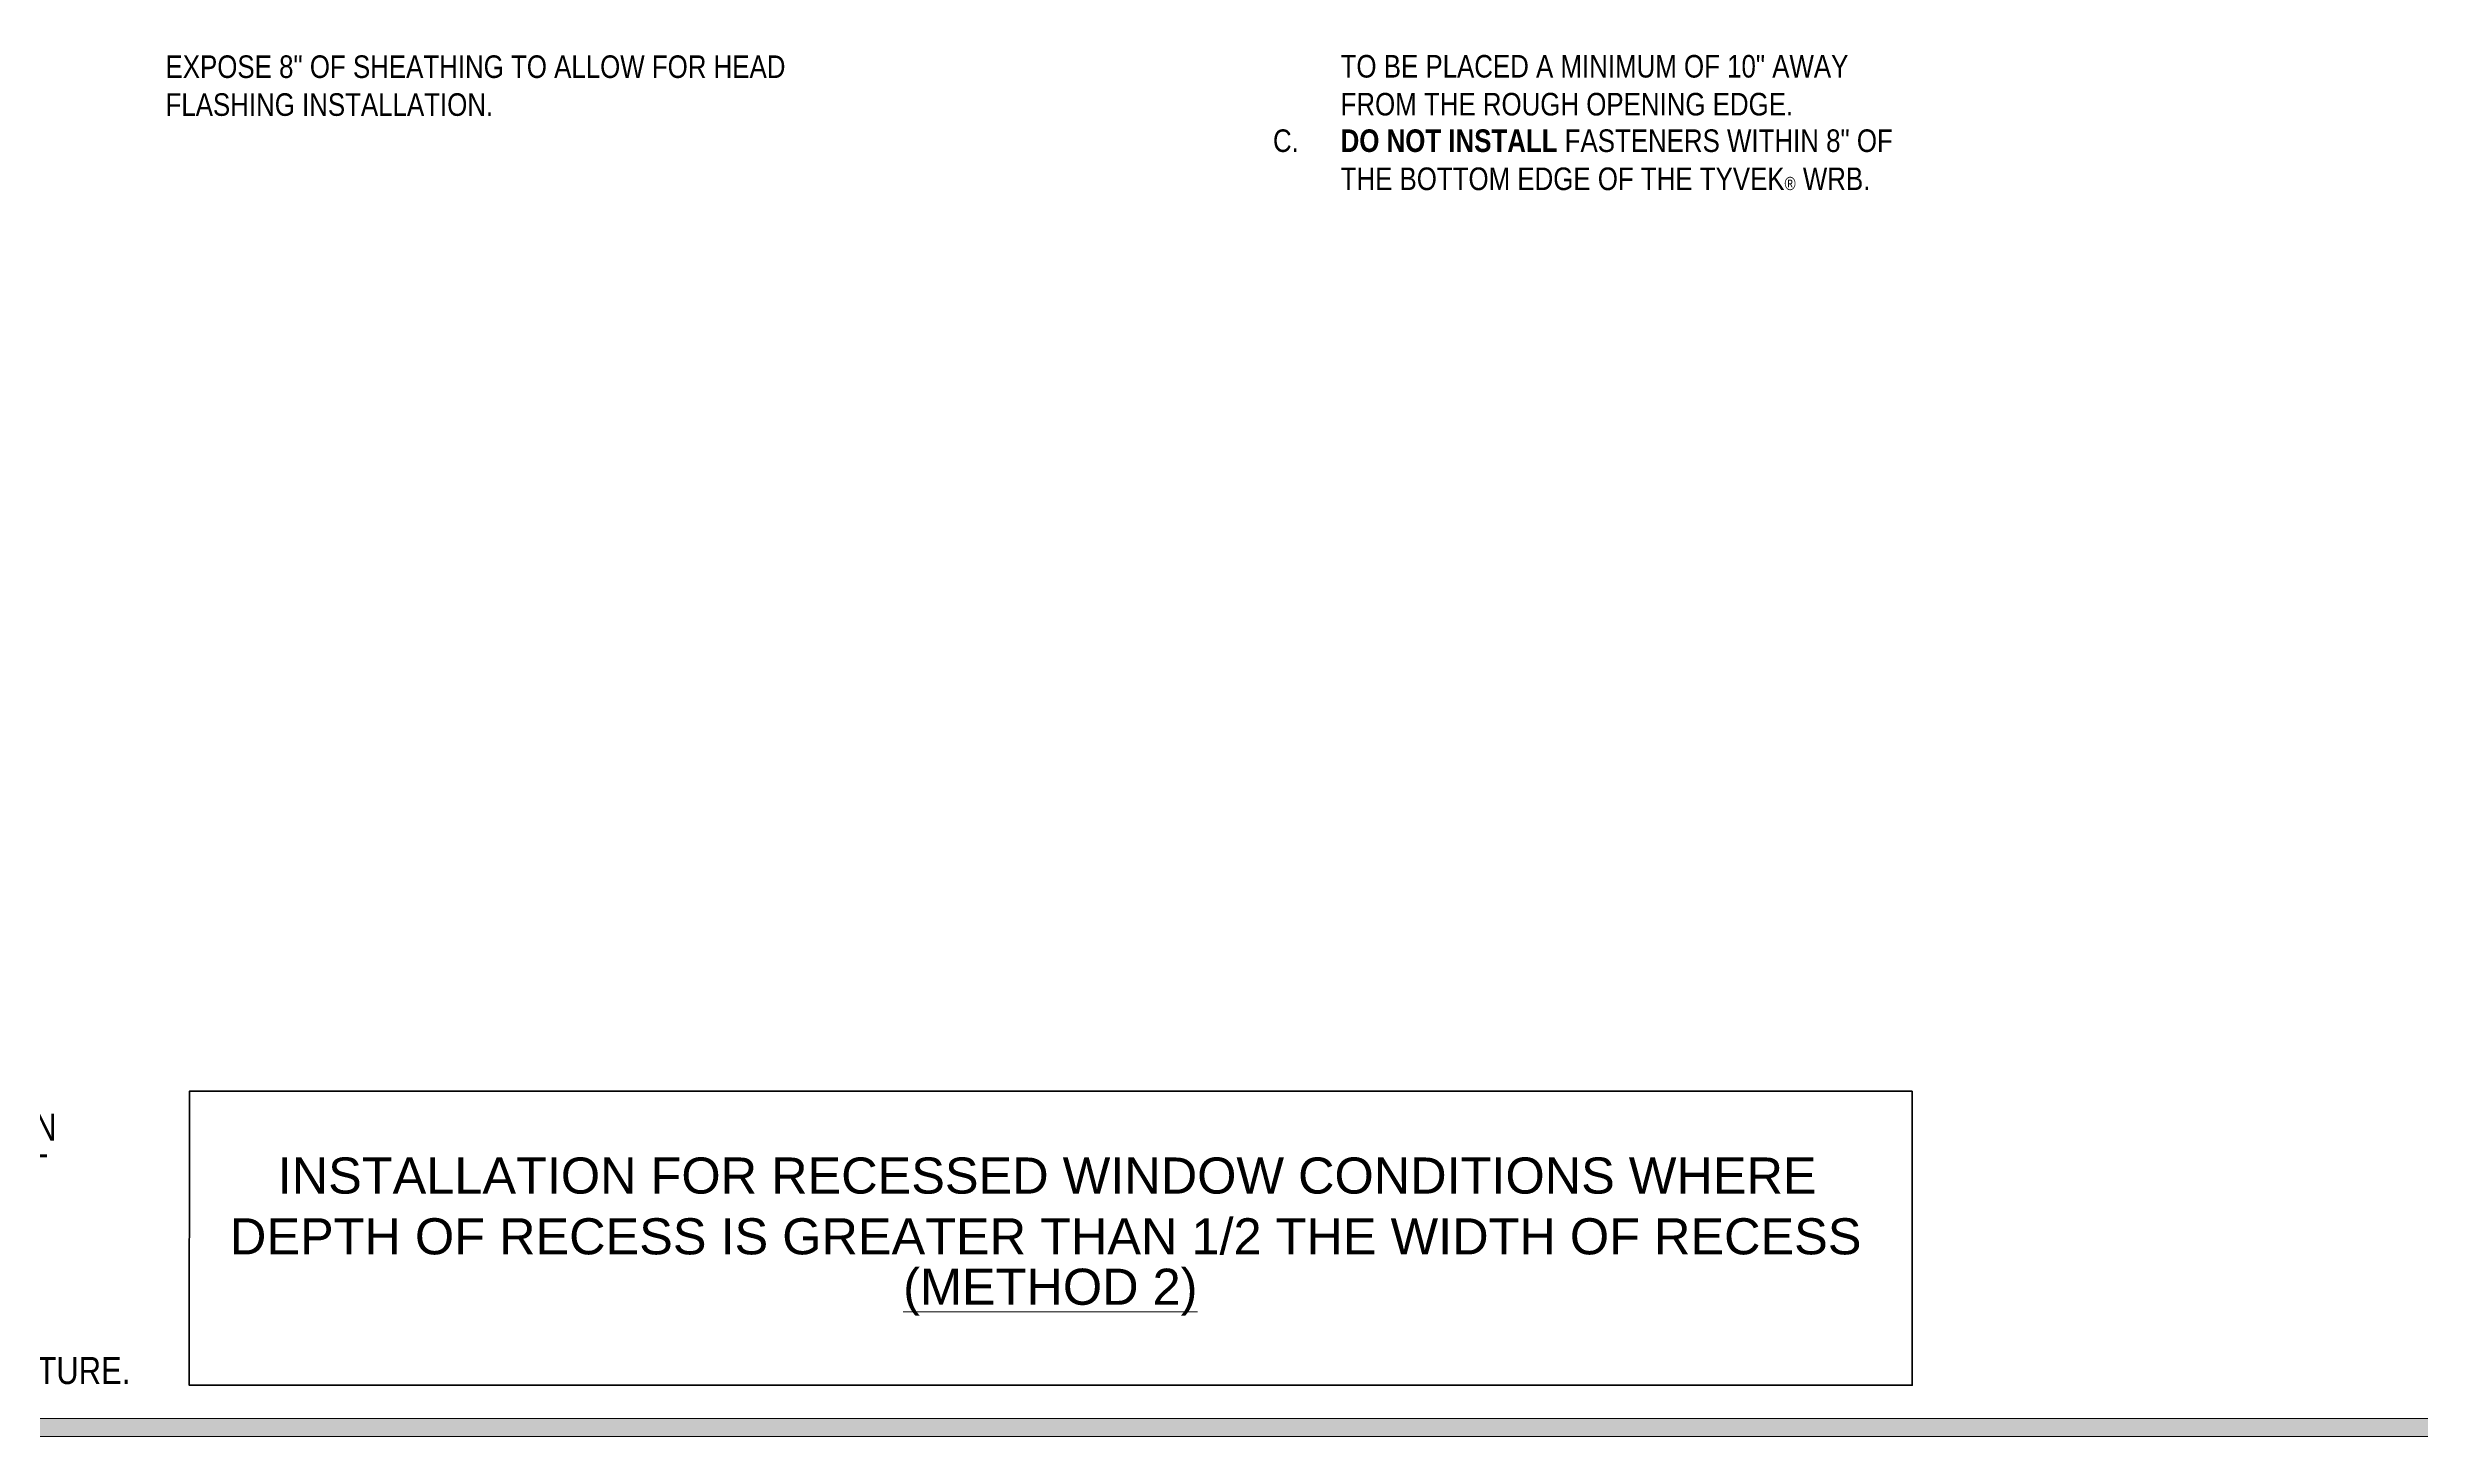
# Model space of a CAD drawing. Extents: x -1392 to 5791, y -3809 to 1722.
# Drawn here: x -36 to 1147, y -797 to -104 of the extents above; entities that cross this region are included whole.
import ezdxf

# ---------------------------------------------------------------- set-up
doc = ezdxf.new("R2010")
doc.units = 0
doc.header["$MEASUREMENT"] = 0
doc.layers.get('0').update_dxf_attribs({"lineweight": 0})
for name, color, linetype, lineweight in [('.ATI-TEXT', 7, 'Continuous', 0), ('A-DETL-MEDM', 7, 'Continuous', 0), ('G-ANNO-TTLB', 7, 'Continuous', 0)]:
    doc.layers.add(name, color=color, linetype=linetype, lineweight=lineweight)

# ---------------------------------------------------------------- blocks, each defined once
blk = doc.blocks.new('Block_86')
at = {"layer": '.ATI-TEXT', "char_height": 0.2, "attachment_point": 7}
for s, insert in [('\\L\\C18;\\c0;\\FArial Narrow|b0|i0|c1;\\H13.500003;\\W1.000000;NOTES:\\l', (-1114, -624.8)), ('\\C18;\\c0;\\FArial Narrow|b0|i0|c1;\\H13.500003;\\W1.000000;INSTALLATION IS APPLICABLE FOR SINGLE-FAMILY RESIDENTIAL & WOOD-FRAMED MULITI-FAMILY AND LIGHT COMMERCIAL BUILDINGS WHEN ', (-1114, -649.1)), ('\\C18;\\c0;\\FArial Narrow|b0|i0|c1;\\H13.500003;\\W1.000000;PERFORMANCE REQUIREMENTS DO NOT EXCEED ASTM E1677 (65 MPH EQUIVALENT STRUCTURAL LOAD AND 50 MPH (6.24 PSF) EQUIVALENT', (-1114, -673.4)), ('\\C18;\\c0;\\FArial Narrow|b0|i0|c1;\\H13.500003;\\W1.000000;WIND-DRIVEN RAIN WATER INFILTRATION WHEN TESTED IN ACCORDANCE WITH ASTM E331, ASTM E1105, OR SIMILAR), AND WINDOW/DOOR', (-1114, -697.8)), ('\\C18;\\c0;\\FArial Narrow|b0|i0|c1;\\H13.500003;\\W1.000000;DESIGN RATINGS THAT DO NOT EXCEED DP45. SEE \\FArial Narrow Italic|b0|i1|c1;APPLICABLE STRUCTURES AND PERFORMANCE CRITERIA \\FArial Narrow|b0|i0|c1;IN THE APPLICABLE DUPONT', (-1113.8, -722.1)), ('\\C18;\\c0;\\FArial Narrow|b0|i0|c1;\\H13.500003;\\W1.000000;INSTALLATION GUIDELINE FOR MORE INFORMATION REGARDING BUILDING TYPES AND BUILDING ENVELOPE PERFORMANCE.  ', (-1113.8, -746.5)), ('\\C18;\\c0;\\FArial Narrow|b0|i0|c1;\\H13.500003;\\W1.000000;ALWAYS CHECK \\L\\C160;\\c16730368;BUILDING.DUPON\\l\\LT\\l\\L.COM\\l\\C18;\\c0; FOR THE LATEST VERSIONS OF DUPONT INSTALLATION GUIDELINES AND OTHER PRODUCT LITERATURE.', (-1112.3, -770.5))]:
    blk.add_mtext(s, dxfattribs=dict(at, insert=insert))
blk = doc.blocks.new('Block_932')
at = {"layer": 'A-DETL-MEDM', "char_height": 0.2, "attachment_point": 7}
for s, insert in [('\\C5;\\c16711680;\\FArial|b0|i0|c1;\\H18.000001;\\W1.000000;INSTALLATION FOR RECESSED WINDOW CONDITIONS WHERE', (78.8, -675.6)), ('\\C5;\\c16711680;\\FArial|b0|i0|c1;\\H18.000001;\\W1.000000;DEPTH OF RECESS IS GREATER THAN 1/2 THE WIDTH OF RECESS', (55, -705.9)), ('\\L\\C5;\\c16711680;\\FArial|b0|i0|c1;\\H18.000001;\\W1.000000;(METHOD 2)\\l', (390.5, -736.2))]:
    blk.add_mtext(s, dxfattribs=dict(at, insert=insert))

msp = doc.modelspace()

# ---------------------------------------------------------------- hatches: boundary and pattern name
at = {"layer": 'G-ANNO-TTLB', "true_color": 0xff00ff, "transparency": 33554687}
h = msp.add_hatch(color=6, dxfattribs=at)
edge = h.paths.add_edge_path()
edge.add_spline(control_points=[(1773, -796.5), (1773, -796.5), (-1156.5, -796.5), (-1156.5, -796.5), (-1156.5, -796.5), (-1156.5, 1660.5), (-1156.5, 1660.5), (-1156.5, 1660.5), (1773, 1660.5), (1773, 1660.5), (1773, 1660.5), (1773, -796.5), (1773, -796.5)], knot_values=[0, 0, 0, 0, 1, 1, 1, 2, 2, 2, 3, 3, 3, 4, 4, 4, 4], degree=3, periodic=0)
edge = h.paths.add_edge_path()
edge.add_spline(control_points=[(-1147.5, 1651.5), (-1147.5, 1651.5), (-1147.5, -787.5), (-1147.5, -787.5), (-1147.5, -787.5), (1764, -787.5), (1764, -787.5), (1764, -787.5), (1764, 1651.5), (1764, 1651.5), (1764, 1651.5), (-1147.5, 1651.5), (-1147.5, 1651.5)], knot_values=[0, 0, 0, 0, 1, 1, 1, 2, 2, 2, 3, 3, 3, 4, 4, 4, 4], degree=3, periodic=0)
edge.add_line((-1147.5, 1651.5), (-1147.5, 1651.5))

# ---------------------------------------------------------------- linework, layer by layer
at = {"color": 18, "lineweight": 0, "true_color": 0x000000}
msp.add_lwpolyline([(-1147.5, -787.5), (-1147.5, 1651.5), (1764, 1651.5), (1764, -787.5)], close=True, dxfattribs=at)
at = {"layer": 'A-DETL-MEDM', "color": 18, "lineweight": 106, "true_color": 0x000000}
msp.add_lwpolyline([(893.4, -624.3), (34.8, -624.3), (34.7, -770.9), (893.4, -770.9)], close=True, dxfattribs=at)
at = {"layer": 'G-ANNO-TTLB', "color": 6, "lineweight": 9, "true_color": 0xff00ff}
for p, q in [((-1147.5, -787.5), (1764, -787.5)), ((1764, -787.5), (-1147.5, -787.5)), ((-1156.5, -796.5), (1773, -796.5))]:
    msp.add_line(p, q, dxfattribs=at)
at = {"layer": 'G-ANNO-TTLB'}
for points in [[(1773, -796.5), (1773, -796.5), (-1156.5, -796.5), (-1156.5, -796.5), (-1156.5, -796.5), (-1156.5, 1660.5), (-1156.5, 1660.5), (-1156.5, 1660.5), (1773, 1660.5), (1773, 1660.5), (1773, 1660.5), (1773, -796.5), (1773, -796.5)], [(-1147.5, 1651.5), (-1147.5, 1651.5), (-1147.5, -787.5), (-1147.5, -787.5), (-1147.5, -787.5), (1764, -787.5), (1764, -787.5), (1764, -787.5), (1764, 1651.5), (1764, 1651.5), (1764, 1651.5), (-1147.5, 1651.5), (-1147.5, 1651.5)]]:
    msp.add_open_spline(points, degree=3, knots=[0, 0, 0, 0, 1, 1, 1, 2, 2, 2, 3, 3, 3, 4, 4, 4, 4], dxfattribs=at)

# ---------------------------------------------------------------- block references
at = {"layer": '.ATI-TEXT'}
msp.add_blockref('Block_86', (0, 0), dxfattribs=at)
at = {"layer": 'A-DETL-MEDM'}
msp.add_blockref('Block_932', (0, 0), dxfattribs=at)

# ---------------------------------------------------------------- texts
at = {"layer": '.ATI-TEXT', "char_height": 0.2, "attachment_point": 7}
for s, insert in [('\\C18;\\c0;\\FArial Narrow|b0|i0|c1;\\H11.251642;\\W1.000000;EXPOSE 8" OF SHEATHING TO ALLOW FOR HEAD', (22.9, -119.2)), ('\\C18;\\c0;\\FArial Narrow|b0|i0|c1;\\H11.250226;\\W1.000000;TO BE PLACED A MINIMUM OF 10" AWAY', (608.5, -119)), ('\\C18;\\c0;\\FArial Narrow|b0|i0|c1;\\H11.251642;\\W1.000000;FLASHING INSTALLATION.', (22.9, -138.1)), ('\\C18;\\c0;\\FArial Narrow|b0|i0|c1;\\H11.250226;\\W1.000000;FROM THE ROUGH OPENING EDGE.', (608.5, -137.9)), ('\\C18;\\c0;\\FArial Narrow|b0|i0|c1;\\H11.249999;\\W1.000000;C.', (574.8, -156.1)), ('\\C18;\\c0;\\FArial Narrow Bold|b1|i0|c1;\\H11.249999;\\W1.000000;DO NOT INSTALL\\FArial Narrow|b0|i0|c1; FASTENERS WITHIN 8" OF', (608.5, -156.1)), ('\\C18;\\c0;\\FArial Narrow|b0|i0|c1;\\H11.249999;\\W1.000000;THE BOTTOM EDGE OF THE TYVEK\\H6.558750;®\\H11.249999; WRB.', (608.5, -175.1))]:
    msp.add_mtext(s, dxfattribs=dict(at, insert=insert))

doc.saveas('drawing.dxf')
